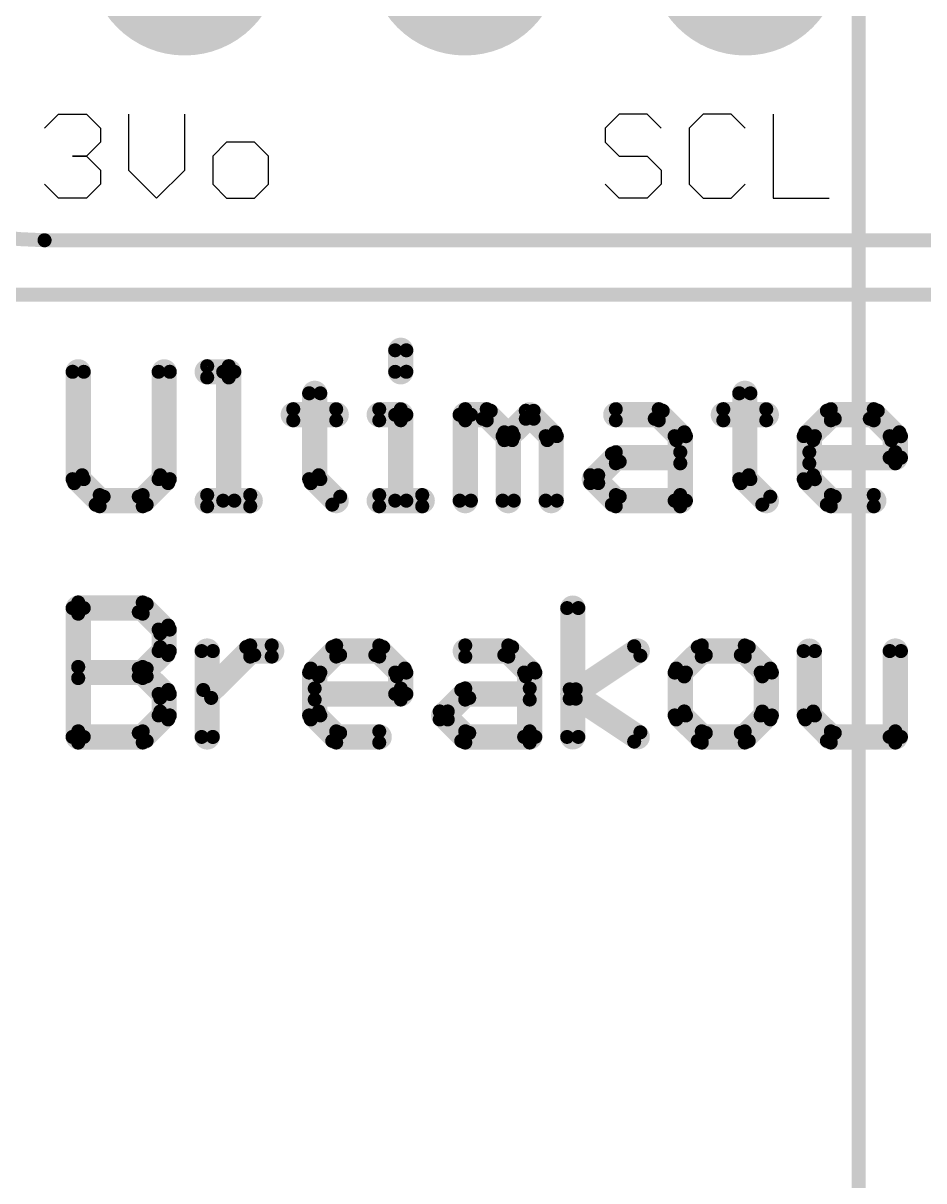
# Model space of a CAD drawing. Header units: millimetres. Extents: x 14 to 185, y 20 to 238.
# Drawn here: x 47.43 to 55.59, y 51.29 to 61.79 of the extents above; entities that cross this region are included whole.
import ezdxf

# ---------------------------------------------------------------- set-up
doc = ezdxf.new("R2010")
doc.units = ezdxf.units.MM
for name, color, linetype in [('BottomLayer', 5, 'Continuous'), ('BottomOverlay', 54, 'Continuous'), ('BottomSolder', 6, 'Continuous'), ('MultiLayer', 9, 'Continuous'), ('TopLayer', 1, 'Continuous'), ('TopOverlay', 2, 'Continuous'), ('TopSolder', 216, 'Continuous')]:
    doc.layers.add(name, color=color, linetype=linetype)

# ---------------------------------------------------------------- blocks, each defined once
blk = doc.blocks.new('ADAFRUIT_746_10')
at = {"layer": 'TopOverlay', "const_width": 0.127}
for points in [[(0, 31.893), (20.32, 31.893)], [(5.59, 31.192), (5.59, 31.387)], [(5.692, 31.192), (5.692, 31.387)], [(3.887, 31.243), (4.082, 31.243)], [(2.667, 30.218), (2.667, 31.192)], [(2.769, 30.218), (2.769, 31.192)], [(3.447, 30.218), (3.447, 31.192)], [(3.548, 30.218), (3.548, 31.192)], [(3.887, 31.141), (4.082, 31.141)], [(4.031, 30.023), (4.031, 31.192)], [(4.133, 30.023), (4.133, 31.192)], [(4.811, 30.218), (4.811, 30.997)], [(4.912, 30.218), (4.912, 30.997)], [(8.709, 30.218), (8.709, 30.997)], [(8.811, 30.218), (8.811, 30.997)], [(4.667, 30.853), (5.057, 30.853)], [(5.446, 30.853), (5.641, 30.853)], [(6.226, 30.853), (6.421, 30.853)], [(6.457, 30.838), (6.652, 30.643)], [(6.58, 30.643), (6.775, 30.838)], [(6.847, 30.838), (7.041, 30.643)], [(7.59, 30.853), (7.98, 30.853)], [(8.016, 30.838), (8.211, 30.643)], [(8.565, 30.853), (8.955, 30.853)], [(9.309, 30.643), (9.503, 30.838)], [(9.539, 30.853), (9.929, 30.853)], [(9.965, 30.838), (10.16, 30.643)], [(4.667, 30.752), (5.057, 30.752)], [(5.446, 30.752), (5.641, 30.752)], [(5.59, 30.023), (5.59, 30.802)], [(5.692, 30.023), (5.692, 30.802)], [(6.175, 30.023), (6.175, 30.802)], [(6.226, 30.752), (6.421, 30.752)], [(6.277, 30.023), (6.277, 30.802)], [(6.385, 30.766), (6.58, 30.572)], [(6.652, 30.572), (6.847, 30.766)], [(6.775, 30.766), (6.97, 30.572)], [(7.59, 30.752), (7.98, 30.752)], [(7.944, 30.766), (8.139, 30.572)], [(8.565, 30.752), (8.955, 30.752)], [(9.38, 30.572), (9.575, 30.766)], [(9.539, 30.752), (9.929, 30.752)], [(9.893, 30.766), (10.088, 30.572)], [(6.565, 30.023), (6.565, 30.608)], [(6.667, 30.023), (6.667, 30.608)], [(6.955, 30.023), (6.955, 30.608)], [(7.056, 30.023), (7.056, 30.608)], [(8.124, 30.023), (8.124, 30.608)], [(8.226, 30.023), (8.226, 30.608)], [(9.294, 30.218), (9.294, 30.608)], [(9.395, 30.218), (9.395, 30.608)], [(10.073, 30.413), (10.073, 30.608)], [(10.175, 30.413), (10.175, 30.608)], [(7.36, 30.254), (7.554, 30.448)], [(7.59, 30.463), (8.175, 30.463)], [(9.344, 30.463), (10.124, 30.463)], [(7.431, 30.182), (7.626, 30.377)], [(7.59, 30.362), (8.175, 30.362)], [(9.344, 30.362), (10.124, 30.362)], [(2.682, 30.182), (2.877, 29.987)], [(2.754, 30.254), (2.949, 30.059)], [(3.267, 30.059), (3.461, 30.254)], [(3.338, 29.987), (3.533, 30.182)], [(4.826, 30.182), (5.021, 29.987)], [(4.898, 30.254), (5.092, 30.059)], [(7.36, 30.182), (7.554, 29.987)], [(7.431, 30.254), (7.626, 30.059)], [(8.724, 30.182), (8.919, 29.987)], [(8.796, 30.254), (8.991, 30.059)], [(9.309, 30.182), (9.503, 29.987)], [(9.38, 30.254), (9.575, 30.059)], [(2.913, 30.074), (3.303, 30.074)], [(3.887, 30.074), (4.277, 30.074)], [(5.446, 30.074), (5.836, 30.074)], [(7.59, 30.074), (8.175, 30.074)], [(9.539, 30.074), (9.929, 30.074)], [(2.913, 29.972), (3.303, 29.972)], [(3.887, 29.972), (4.277, 29.972)], [(5.446, 29.972), (5.836, 29.972)], [(7.59, 29.972), (8.175, 29.972)], [(9.539, 29.972), (9.929, 29.972)], [(2.667, 27.88), (2.667, 29.049)], [(2.718, 29.1), (3.303, 29.1)], [(2.769, 27.88), (2.769, 29.049)], [(3.338, 29.085), (3.533, 28.89)], [(7.15, 27.88), (7.15, 29.049)], [(7.251, 27.88), (7.251, 29.049)], [(2.718, 28.998), (3.303, 28.998)], [(3.267, 29.013), (3.461, 28.818)], [(3.447, 28.659), (3.447, 28.854)], [(3.548, 28.659), (3.548, 28.854)], [(4.277, 28.71), (4.472, 28.71)], [(5.057, 28.71), (5.446, 28.71)], [(6.226, 28.71), (6.616, 28.71)], [(8.37, 28.71), (8.76, 28.71)], [(3.267, 28.5), (3.461, 28.695)], [(3.338, 28.429), (3.533, 28.623)], [(3.836, 27.88), (3.836, 28.659)], [(3.851, 28.306), (4.241, 28.695)], [(3.923, 28.234), (4.313, 28.623)], [(3.938, 27.88), (3.938, 28.659)], [(4.277, 28.609), (4.472, 28.609)], [(4.826, 28.5), (5.021, 28.695)], [(4.898, 28.429), (5.092, 28.623)], [(5.057, 28.609), (5.446, 28.609)], [(5.41, 28.623), (5.605, 28.429)], [(5.482, 28.695), (5.677, 28.5)], [(6.226, 28.609), (6.616, 28.609)], [(6.58, 28.623), (6.775, 28.429)], [(6.652, 28.695), (6.847, 28.5)], [(7.172, 28.312), (7.757, 28.702)], [(7.229, 28.227), (7.813, 28.617)], [(8.139, 28.5), (8.334, 28.695)], [(8.211, 28.429), (8.406, 28.623)], [(8.37, 28.609), (8.76, 28.609)], [(8.724, 28.623), (8.919, 28.429)], [(8.796, 28.695), (8.991, 28.5)], [(9.294, 28.075), (9.294, 28.659)], [(9.395, 28.075), (9.395, 28.659)], [(10.073, 27.88), (10.073, 28.659)], [(10.175, 27.88), (10.175, 28.659)], [(2.718, 28.515), (3.303, 28.515)], [(3.338, 28.5), (3.533, 28.306)], [(2.718, 28.414), (3.303, 28.414)], [(3.267, 28.429), (3.461, 28.234)], [(4.811, 28.075), (4.811, 28.464)], [(4.912, 28.075), (4.912, 28.464)], [(5.59, 28.27), (5.59, 28.464)], [(5.692, 28.27), (5.692, 28.464)], [(6.76, 27.88), (6.76, 28.464)], [(6.862, 27.88), (6.862, 28.464)], [(8.124, 28.075), (8.124, 28.464)], [(8.226, 28.075), (8.226, 28.464)], [(8.904, 28.075), (8.904, 28.464)], [(9.005, 28.075), (9.005, 28.464)], [(4.862, 28.32), (5.641, 28.32)], [(5.995, 28.111), (6.19, 28.306)], [(6.226, 28.32), (6.811, 28.32)], [(7.229, 28.312), (7.813, 27.922)], [(3.447, 28.075), (3.447, 28.27)], [(3.548, 28.075), (3.548, 28.27)], [(4.862, 28.219), (5.641, 28.219)], [(6.067, 28.039), (6.262, 28.234)], [(6.226, 28.219), (6.811, 28.219)], [(7.172, 28.227), (7.757, 27.838)], [(3.267, 27.916), (3.461, 28.111)], [(4.898, 28.111), (5.092, 27.916)], [(6.067, 28.111), (6.262, 27.916)], [(8.211, 28.111), (8.406, 27.916)], [(8.724, 27.916), (8.919, 28.111)], [(9.38, 28.111), (9.575, 27.916)], [(3.338, 27.844), (3.533, 28.039)], [(4.826, 28.039), (5.021, 27.844)], [(5.995, 28.039), (6.19, 27.844)], [(8.139, 28.039), (8.334, 27.844)], [(8.796, 27.844), (8.991, 28.039)], [(9.309, 28.039), (9.503, 27.844)], [(2.718, 27.931), (3.303, 27.931)], [(5.057, 27.931), (5.446, 27.931)], [(6.226, 27.931), (6.811, 27.931)], [(8.37, 27.931), (8.76, 27.931)], [(9.539, 27.931), (10.124, 27.931)], [(2.718, 27.829), (3.303, 27.829)], [(5.057, 27.829), (5.446, 27.829)], [(6.226, 27.829), (6.811, 27.829)], [(8.37, 27.829), (8.76, 27.829)], [(9.539, 27.829), (10.124, 27.829)]]:
    blk.add_lwpolyline(points, dxfattribs=at)
for points in [[(5.59, 31.387, -1), (5.692, 31.387)], [(2.667, 31.192, -1), (2.769, 31.192)], [(3.447, 31.192, -1), (3.548, 31.192)], [(3.887, 31.141, -1), (3.887, 31.243)], [(4.031, 31.192, -1), (4.133, 31.192)], [(4.082, 31.243, -1), (4.082, 31.141)], [(5.692, 31.192, -1), (5.59, 31.192)], [(4.811, 30.997, -1), (4.912, 30.997)], [(8.709, 30.997, -1), (8.811, 30.997)], [(4.667, 30.752, -1), (4.667, 30.853)], [(5.057, 30.853, -1), (5.057, 30.752)], [(5.446, 30.752, -1), (5.446, 30.853)], [(5.59, 30.802, -1), (5.692, 30.802)], [(5.641, 30.853, -1), (5.641, 30.752)], [(6.175, 30.802, -1), (6.277, 30.802)], [(6.226, 30.752, -1), (6.226, 30.853)], [(6.385, 30.766, -1), (6.457, 30.838)], [(6.421, 30.853, -1), (6.421, 30.752)], [(6.775, 30.766, -1), (6.847, 30.838)], [(6.775, 30.838, -1), (6.847, 30.766)], [(7.59, 30.752, -1), (7.59, 30.853)], [(7.944, 30.766, -1), (8.016, 30.838)], [(7.98, 30.853, -1), (7.98, 30.752)], [(8.565, 30.752, -1), (8.565, 30.853)], [(8.955, 30.853, -1), (8.955, 30.752)], [(9.539, 30.752, -1), (9.539, 30.853)], [(9.503, 30.838, -1), (9.575, 30.766)], [(9.893, 30.766, -1), (9.965, 30.838)], [(9.929, 30.853, -1), (9.929, 30.752)], [(6.565, 30.608, -1), (6.667, 30.608)], [(6.652, 30.572, -1), (6.58, 30.643)], [(6.652, 30.643, -1), (6.58, 30.572)], [(6.955, 30.608, -1), (7.056, 30.608)], [(7.041, 30.643, -1), (6.97, 30.572)], [(8.124, 30.608, -1), (8.226, 30.608)], [(8.211, 30.643, -1), (8.139, 30.572)], [(9.294, 30.608, -1), (9.395, 30.608)], [(9.38, 30.572, -1), (9.309, 30.643)], [(10.073, 30.608, -1), (10.175, 30.608)], [(10.16, 30.643, -1), (10.088, 30.572)], [(7.59, 30.362, -1), (7.59, 30.463)], [(7.554, 30.448, -1), (7.626, 30.377)], [(8.175, 30.463, -1), (8.175, 30.362)], [(9.344, 30.362, -1), (9.344, 30.463)], [(10.175, 30.413, -1), (10.073, 30.413)], [(10.124, 30.463, -1), (10.124, 30.362)], [(2.682, 30.182, -1), (2.754, 30.254)], [(2.769, 30.218, -1), (2.667, 30.218)], [(3.548, 30.218, -1), (3.447, 30.218)], [(3.461, 30.254, -1), (3.533, 30.182)], [(4.826, 30.182, -1), (4.898, 30.254)], [(4.912, 30.218, -1), (4.811, 30.218)], [(7.36, 30.182, -1), (7.431, 30.254)], [(7.431, 30.182, -1), (7.36, 30.254)], [(8.724, 30.182, -1), (8.796, 30.254)], [(8.811, 30.218, -1), (8.709, 30.218)], [(9.309, 30.182, -1), (9.38, 30.254)], [(9.395, 30.218, -1), (9.294, 30.218)], [(2.913, 29.972, -1), (2.913, 30.074)], [(3.303, 30.074, -1), (3.303, 29.972)], [(3.887, 29.972, -1), (3.887, 30.074)], [(4.277, 30.074, -1), (4.277, 29.972)], [(5.446, 29.972, -1), (5.446, 30.074)], [(5.836, 30.074, -1), (5.836, 29.972)], [(7.59, 29.972, -1), (7.59, 30.074)], [(8.175, 30.074, -1), (8.175, 29.972)], [(9.539, 29.972, -1), (9.539, 30.074)], [(9.929, 30.074, -1), (9.929, 29.972)], [(2.949, 30.059, -1), (2.877, 29.987)], [(3.338, 29.987, -1), (3.267, 30.059)], [(4.133, 30.023, -1), (4.031, 30.023)], [(5.092, 30.059, -1), (5.021, 29.987)], [(5.692, 30.023, -1), (5.59, 30.023)], [(6.277, 30.023, -1), (6.175, 30.023)], [(6.667, 30.023, -1), (6.565, 30.023)], [(7.056, 30.023, -1), (6.955, 30.023)], [(7.626, 30.059, -1), (7.554, 29.987)], [(8.226, 30.023, -1), (8.124, 30.023)], [(8.991, 30.059, -1), (8.919, 29.987)], [(9.575, 30.059, -1), (9.503, 29.987)], [(2.667, 29.049, -1), (2.769, 29.049)], [(2.718, 28.998, -1), (2.718, 29.1)], [(3.267, 29.013, -1), (3.338, 29.085)], [(3.303, 29.1, -1), (3.303, 28.998)], [(7.15, 29.049, -1), (7.251, 29.049)], [(3.447, 28.854, -1), (3.548, 28.854)], [(3.533, 28.89, -1), (3.461, 28.818)], [(3.461, 28.695, -1), (3.533, 28.623)], [(3.836, 28.659, -1), (3.938, 28.659)], [(4.277, 28.609, -1), (4.277, 28.71)], [(4.241, 28.695, -1), (4.313, 28.623)], [(4.472, 28.71, -1), (4.472, 28.609)], [(5.057, 28.609, -1), (5.057, 28.71)], [(5.021, 28.695, -1), (5.092, 28.623)], [(5.41, 28.623, -1), (5.482, 28.695)], [(5.446, 28.71, -1), (5.446, 28.609)], [(6.226, 28.609, -1), (6.226, 28.71)], [(6.58, 28.623, -1), (6.652, 28.695)], [(6.616, 28.71, -1), (6.616, 28.609)], [(7.757, 28.702, -1), (7.813, 28.617)], [(8.37, 28.609, -1), (8.37, 28.71)], [(8.334, 28.695, -1), (8.406, 28.623)], [(8.724, 28.623, -1), (8.796, 28.695)], [(8.76, 28.71, -1), (8.76, 28.609)], [(9.294, 28.659, -1), (9.395, 28.659)], [(10.073, 28.659, -1), (10.175, 28.659)], [(3.548, 28.659, -1), (3.447, 28.659)], [(2.718, 28.414, -1), (2.718, 28.515)], [(3.267, 28.429, -1), (3.338, 28.5)], [(3.338, 28.429, -1), (3.267, 28.5)], [(3.303, 28.515, -1), (3.303, 28.414)], [(4.811, 28.464, -1), (4.912, 28.464)], [(4.898, 28.429, -1), (4.826, 28.5)], [(5.59, 28.464, -1), (5.692, 28.464)], [(5.677, 28.5, -1), (5.605, 28.429)], [(6.76, 28.464, -1), (6.862, 28.464)], [(6.847, 28.5, -1), (6.775, 28.429)], [(8.124, 28.464, -1), (8.226, 28.464)], [(8.211, 28.429, -1), (8.139, 28.5)], [(8.904, 28.464, -1), (9.005, 28.464)], [(8.991, 28.5, -1), (8.919, 28.429)], [(3.447, 28.27, -1), (3.548, 28.27)], [(3.533, 28.306, -1), (3.461, 28.234)], [(3.923, 28.234, -1), (3.851, 28.306)], [(4.862, 28.219, -1), (4.862, 28.32)], [(5.641, 28.32, -1), (5.641, 28.219)], [(6.226, 28.219, -1), (6.226, 28.32)], [(6.19, 28.306, -1), (6.262, 28.234)], [(6.811, 28.32, -1), (6.811, 28.219)], [(7.172, 28.227, -1), (7.229, 28.312)], [(7.229, 28.227, -1), (7.172, 28.312)], [(5.692, 28.27, -1), (5.59, 28.27)], [(3.461, 28.111, -1), (3.533, 28.039)], [(4.826, 28.039, -1), (4.898, 28.111)], [(5.995, 28.039, -1), (6.067, 28.111)], [(6.067, 28.039, -1), (5.995, 28.111)], [(8.139, 28.039, -1), (8.211, 28.111)], [(8.919, 28.111, -1), (8.991, 28.039)], [(9.309, 28.039, -1), (9.38, 28.111)], [(3.548, 28.075, -1), (3.447, 28.075)], [(4.912, 28.075, -1), (4.811, 28.075)], [(8.226, 28.075, -1), (8.124, 28.075)], [(9.005, 28.075, -1), (8.904, 28.075)], [(9.395, 28.075, -1), (9.294, 28.075)], [(2.718, 27.829, -1), (2.718, 27.931)], [(2.769, 27.88, -1), (2.667, 27.88)], [(3.338, 27.844, -1), (3.267, 27.916)], [(3.303, 27.931, -1), (3.303, 27.829)], [(3.938, 27.88, -1), (3.836, 27.88)], [(5.057, 27.829, -1), (5.057, 27.931)], [(5.092, 27.916, -1), (5.021, 27.844)], [(5.446, 27.931, -1), (5.446, 27.829)], [(6.226, 27.829, -1), (6.226, 27.931)], [(6.262, 27.916, -1), (6.19, 27.844)], [(6.862, 27.88, -1), (6.76, 27.88)], [(6.811, 27.931, -1), (6.811, 27.829)], [(7.251, 27.88, -1), (7.15, 27.88)], [(7.813, 27.922, -1), (7.757, 27.838)], [(8.37, 27.829, -1), (8.37, 27.931)], [(8.406, 27.916, -1), (8.334, 27.844)], [(8.796, 27.844, -1), (8.724, 27.916)], [(8.76, 27.931, -1), (8.76, 27.829)], [(9.539, 27.829, -1), (9.539, 27.931)], [(9.575, 27.916, -1), (9.503, 27.844)], [(10.175, 27.88, -1), (10.073, 27.88)], [(10.124, 27.931, -1), (10.124, 27.829)]]:
    blk.add_lwpolyline(points, format="xyb", dxfattribs=at)
at = {"layer": 'TopOverlay', "const_width": 0.0635}
for points in [[(5.559, 31.387, 1), (5.622, 31.387, 1)], [(5.559, 31.387, 1), (5.622, 31.387, 1)], [(5.66, 31.387, 1), (5.724, 31.387, 1)], [(5.66, 31.387, 1), (5.724, 31.387, 1)], [(3.855, 31.243, 1), (3.919, 31.243, 1)], [(3.855, 31.243, 1), (3.919, 31.243, 1)], [(4.05, 31.243, 1), (4.114, 31.243, 1)], [(4.05, 31.243, 1), (4.114, 31.243, 1)], [(2.635, 31.192, 1), (2.699, 31.192, 1)], [(2.635, 31.192, 1), (2.699, 31.192, 1)], [(2.737, 31.192, 1), (2.8, 31.192, 1)], [(2.737, 31.192, 1), (2.8, 31.192, 1)], [(3.415, 31.192, 1), (3.478, 31.192, 1)], [(3.415, 31.192, 1), (3.478, 31.192, 1)], [(3.516, 31.192, 1), (3.58, 31.192, 1)], [(3.516, 31.192, 1), (3.58, 31.192, 1)], [(3.855, 31.141, 1), (3.919, 31.141, 1)], [(3.855, 31.141, 1), (3.919, 31.141, 1)], [(4, 31.192, 1), (4.063, 31.192, 1)], [(4, 31.192, 1), (4.063, 31.192, 1)], [(4.05, 31.141, 1), (4.114, 31.141, 1)], [(4.05, 31.141, 1), (4.114, 31.141, 1)], [(4.101, 31.192, 1), (4.165, 31.192, 1)], [(4.101, 31.192, 1), (4.165, 31.192, 1)], [(5.559, 31.192, 1), (5.622, 31.192, 1)], [(5.559, 31.192, 1), (5.622, 31.192, 1)], [(5.66, 31.192, 1), (5.724, 31.192, 1)], [(5.66, 31.192, 1), (5.724, 31.192, 1)], [(4.779, 30.997, 1), (4.843, 30.997, 1)], [(4.779, 30.997, 1), (4.843, 30.997, 1)], [(4.881, 30.997, 1), (4.944, 30.997, 1)], [(4.881, 30.997, 1), (4.944, 30.997, 1)], [(8.677, 30.997, 1), (8.741, 30.997, 1)], [(8.677, 30.997, 1), (8.741, 30.997, 1)], [(8.779, 30.997, 1), (8.842, 30.997, 1)], [(8.779, 30.997, 1), (8.842, 30.997, 1)], [(4.635, 30.853, 1), (4.699, 30.853, 1)], [(4.635, 30.853, 1), (4.699, 30.853, 1)], [(5.025, 30.853, 1), (5.088, 30.853, 1)], [(5.025, 30.853, 1), (5.088, 30.853, 1)], [(5.415, 30.853, 1), (5.478, 30.853, 1)], [(5.415, 30.853, 1), (5.478, 30.853, 1)], [(5.61, 30.853, 1), (5.673, 30.853, 1)], [(5.61, 30.853, 1), (5.673, 30.853, 1)], [(6.194, 30.853, 1), (6.258, 30.853, 1)], [(6.194, 30.853, 1), (6.258, 30.853, 1)], [(6.389, 30.853, 1), (6.453, 30.853, 1)], [(6.389, 30.853, 1), (6.453, 30.853, 1)], [(6.425, 30.838, 1), (6.489, 30.838, 1)], [(6.425, 30.838, 1), (6.489, 30.838, 1)], [(6.743, 30.838, 1), (6.807, 30.838, 1)], [(6.743, 30.838, 1), (6.807, 30.838, 1)], [(6.815, 30.838, 1), (6.878, 30.838, 1)], [(6.815, 30.838, 1), (6.878, 30.838, 1)], [(7.559, 30.853, 1), (7.622, 30.853, 1)], [(7.559, 30.853, 1), (7.622, 30.853, 1)], [(7.948, 30.853, 1), (8.012, 30.853, 1)], [(7.948, 30.853, 1), (8.012, 30.853, 1)], [(7.984, 30.838, 1), (8.048, 30.838, 1)], [(7.984, 30.838, 1), (8.048, 30.838, 1)], [(8.533, 30.853, 1), (8.597, 30.853, 1)], [(8.533, 30.853, 1), (8.597, 30.853, 1)], [(8.923, 30.853, 1), (8.986, 30.853, 1)], [(8.923, 30.853, 1), (8.986, 30.853, 1)], [(9.472, 30.838, 1), (9.535, 30.838, 1)], [(9.472, 30.838, 1), (9.535, 30.838, 1)], [(9.508, 30.853, 1), (9.571, 30.853, 1)], [(9.508, 30.853, 1), (9.571, 30.853, 1)], [(9.897, 30.853, 1), (9.961, 30.853, 1)], [(9.897, 30.853, 1), (9.961, 30.853, 1)], [(9.933, 30.838, 1), (9.997, 30.838, 1)], [(9.933, 30.838, 1), (9.997, 30.838, 1)], [(4.635, 30.752, 1), (4.699, 30.752, 1)], [(4.635, 30.752, 1), (4.699, 30.752, 1)], [(5.025, 30.752, 1), (5.088, 30.752, 1)], [(5.025, 30.752, 1), (5.088, 30.752, 1)], [(5.415, 30.752, 1), (5.478, 30.752, 1)], [(5.415, 30.752, 1), (5.478, 30.752, 1)], [(5.559, 30.802, 1), (5.622, 30.802, 1)], [(5.559, 30.802, 1), (5.622, 30.802, 1)], [(5.61, 30.752, 1), (5.673, 30.752, 1)], [(5.61, 30.752, 1), (5.673, 30.752, 1)], [(5.66, 30.802, 1), (5.724, 30.802, 1)], [(5.66, 30.802, 1), (5.724, 30.802, 1)], [(6.143, 30.802, 1), (6.207, 30.802, 1)], [(6.143, 30.802, 1), (6.207, 30.802, 1)], [(6.194, 30.752, 1), (6.258, 30.752, 1)], [(6.194, 30.752, 1), (6.258, 30.752, 1)], [(6.245, 30.802, 1), (6.309, 30.802, 1)], [(6.245, 30.802, 1), (6.309, 30.802, 1)], [(6.353, 30.766, 1), (6.417, 30.766, 1)], [(6.353, 30.766, 1), (6.417, 30.766, 1)], [(6.389, 30.752, 1), (6.453, 30.752, 1)], [(6.389, 30.752, 1), (6.453, 30.752, 1)], [(6.743, 30.766, 1), (6.807, 30.766, 1)], [(6.743, 30.766, 1), (6.807, 30.766, 1)], [(6.815, 30.766, 1), (6.878, 30.766, 1)], [(6.815, 30.766, 1), (6.878, 30.766, 1)], [(7.559, 30.752, 1), (7.622, 30.752, 1)], [(7.559, 30.752, 1), (7.622, 30.752, 1)], [(7.912, 30.766, 1), (7.976, 30.766, 1)], [(7.912, 30.766, 1), (7.976, 30.766, 1)], [(7.948, 30.752, 1), (8.012, 30.752, 1)], [(7.948, 30.752, 1), (8.012, 30.752, 1)], [(8.533, 30.752, 1), (8.597, 30.752, 1)], [(8.533, 30.752, 1), (8.597, 30.752, 1)], [(8.923, 30.752, 1), (8.986, 30.752, 1)], [(8.923, 30.752, 1), (8.986, 30.752, 1)], [(9.508, 30.752, 1), (9.571, 30.752, 1)], [(9.508, 30.752, 1), (9.571, 30.752, 1)], [(9.543, 30.766, 1), (9.607, 30.766, 1)], [(9.543, 30.766, 1), (9.607, 30.766, 1)], [(9.861, 30.766, 1), (9.925, 30.766, 1)], [(9.861, 30.766, 1), (9.925, 30.766, 1)], [(9.897, 30.752, 1), (9.961, 30.752, 1)], [(9.897, 30.752, 1), (9.961, 30.752, 1)], [(6.533, 30.608, 1), (6.597, 30.608, 1)], [(6.533, 30.608, 1), (6.597, 30.608, 1)], [(6.548, 30.643, 1), (6.612, 30.643, 1)], [(6.548, 30.643, 1), (6.612, 30.643, 1)], [(6.62, 30.643, 1), (6.683, 30.643, 1)], [(6.62, 30.643, 1), (6.683, 30.643, 1)], [(6.635, 30.608, 1), (6.698, 30.608, 1)], [(6.635, 30.608, 1), (6.698, 30.608, 1)], [(6.923, 30.608, 1), (6.987, 30.608, 1)], [(6.923, 30.608, 1), (6.987, 30.608, 1)], [(7.01, 30.643, 1), (7.073, 30.643, 1)], [(7.01, 30.643, 1), (7.073, 30.643, 1)], [(7.025, 30.608, 1), (7.088, 30.608, 1)], [(7.025, 30.608, 1), (7.088, 30.608, 1)], [(8.092, 30.608, 1), (8.156, 30.608, 1)], [(8.092, 30.608, 1), (8.156, 30.608, 1)], [(8.179, 30.643, 1), (8.243, 30.643, 1)], [(8.179, 30.643, 1), (8.243, 30.643, 1)], [(8.194, 30.608, 1), (8.258, 30.608, 1)], [(8.194, 30.608, 1), (8.258, 30.608, 1)], [(9.262, 30.608, 1), (9.325, 30.608, 1)], [(9.262, 30.608, 1), (9.325, 30.608, 1)], [(9.277, 30.643, 1), (9.34, 30.643, 1)], [(9.277, 30.643, 1), (9.34, 30.643, 1)], [(9.363, 30.608, 1), (9.427, 30.608, 1)], [(9.363, 30.608, 1), (9.427, 30.608, 1)], [(10.041, 30.608, 1), (10.105, 30.608, 1)], [(10.041, 30.608, 1), (10.105, 30.608, 1)], [(10.128, 30.643, 1), (10.192, 30.643, 1)], [(10.128, 30.643, 1), (10.192, 30.643, 1)], [(10.143, 30.608, 1), (10.207, 30.608, 1)], [(10.143, 30.608, 1), (10.207, 30.608, 1)], [(6.548, 30.572, 1), (6.612, 30.572, 1)], [(6.548, 30.572, 1), (6.612, 30.572, 1)], [(6.62, 30.572, 1), (6.683, 30.572, 1)], [(6.62, 30.572, 1), (6.683, 30.572, 1)], [(6.938, 30.572, 1), (7.001, 30.572, 1)], [(6.938, 30.572, 1), (7.001, 30.572, 1)], [(8.107, 30.572, 1), (8.171, 30.572, 1)], [(8.107, 30.572, 1), (8.171, 30.572, 1)], [(9.349, 30.572, 1), (9.412, 30.572, 1)], [(9.349, 30.572, 1), (9.412, 30.572, 1)], [(10.056, 30.572, 1), (10.12, 30.572, 1)], [(10.056, 30.572, 1), (10.12, 30.572, 1)], [(7.523, 30.448, 1), (7.586, 30.448, 1)], [(7.523, 30.448, 1), (7.586, 30.448, 1)], [(7.559, 30.463, 1), (7.622, 30.463, 1)], [(7.559, 30.463, 1), (7.622, 30.463, 1)], [(8.143, 30.463, 1), (8.207, 30.463, 1)], [(8.143, 30.463, 1), (8.207, 30.463, 1)], [(9.313, 30.463, 1), (9.376, 30.463, 1)], [(9.313, 30.463, 1), (9.376, 30.463, 1)], [(10.041, 30.413, 1), (10.105, 30.413, 1)], [(10.041, 30.413, 1), (10.105, 30.413, 1)], [(10.092, 30.463, 1), (10.156, 30.463, 1)], [(10.092, 30.463, 1), (10.156, 30.463, 1)], [(10.143, 30.413, 1), (10.207, 30.413, 1)], [(10.143, 30.413, 1), (10.207, 30.413, 1)], [(7.559, 30.362, 1), (7.622, 30.362, 1)], [(7.559, 30.362, 1), (7.622, 30.362, 1)], [(7.594, 30.377, 1), (7.658, 30.377, 1)], [(7.594, 30.377, 1), (7.658, 30.377, 1)], [(8.143, 30.362, 1), (8.207, 30.362, 1)], [(8.143, 30.362, 1), (8.207, 30.362, 1)], [(9.313, 30.362, 1), (9.376, 30.362, 1)], [(9.313, 30.362, 1), (9.376, 30.362, 1)], [(10.092, 30.362, 1), (10.156, 30.362, 1)], [(10.092, 30.362, 1), (10.156, 30.362, 1)], [(2.635, 30.218, 1), (2.699, 30.218, 1)], [(2.635, 30.218, 1), (2.699, 30.218, 1)], [(2.65, 30.182, 1), (2.714, 30.182, 1)], [(2.65, 30.182, 1), (2.714, 30.182, 1)], [(2.722, 30.254, 1), (2.785, 30.254, 1)], [(2.722, 30.254, 1), (2.785, 30.254, 1)], [(2.737, 30.218, 1), (2.8, 30.218, 1)], [(2.737, 30.218, 1), (2.8, 30.218, 1)], [(3.415, 30.218, 1), (3.478, 30.218, 1)], [(3.415, 30.218, 1), (3.478, 30.218, 1)], [(3.43, 30.254, 1), (3.493, 30.254, 1)], [(3.43, 30.254, 1), (3.493, 30.254, 1)], [(3.502, 30.182, 1), (3.565, 30.182, 1)], [(3.502, 30.182, 1), (3.565, 30.182, 1)], [(3.516, 30.218, 1), (3.58, 30.218, 1)], [(3.516, 30.218, 1), (3.58, 30.218, 1)], [(4.779, 30.218, 1), (4.843, 30.218, 1)], [(4.779, 30.218, 1), (4.843, 30.218, 1)], [(4.794, 30.182, 1), (4.858, 30.182, 1)], [(4.794, 30.182, 1), (4.858, 30.182, 1)], [(4.866, 30.254, 1), (4.929, 30.254, 1)], [(4.866, 30.254, 1), (4.929, 30.254, 1)], [(4.881, 30.218, 1), (4.944, 30.218, 1)], [(4.881, 30.218, 1), (4.944, 30.218, 1)], [(7.328, 30.254, 1), (7.391, 30.254, 1)], [(7.328, 30.254, 1), (7.391, 30.254, 1)], [(7.328, 30.182, 1), (7.391, 30.182, 1)], [(7.328, 30.182, 1), (7.391, 30.182, 1)], [(7.4, 30.254, 1), (7.463, 30.254, 1)], [(7.4, 30.254, 1), (7.463, 30.254, 1)], [(7.4, 30.182, 1), (7.463, 30.182, 1)], [(7.4, 30.182, 1), (7.463, 30.182, 1)], [(8.677, 30.218, 1), (8.741, 30.218, 1)], [(8.677, 30.218, 1), (8.741, 30.218, 1)], [(8.692, 30.182, 1), (8.756, 30.182, 1)], [(8.692, 30.182, 1), (8.756, 30.182, 1)], [(8.764, 30.254, 1), (8.827, 30.254, 1)], [(8.764, 30.254, 1), (8.827, 30.254, 1)], [(8.779, 30.218, 1), (8.842, 30.218, 1)], [(8.779, 30.218, 1), (8.842, 30.218, 1)], [(9.262, 30.218, 1), (9.325, 30.218, 1)], [(9.262, 30.218, 1), (9.325, 30.218, 1)], [(9.277, 30.182, 1), (9.34, 30.182, 1)], [(9.277, 30.182, 1), (9.34, 30.182, 1)], [(9.349, 30.254, 1), (9.412, 30.254, 1)], [(9.349, 30.254, 1), (9.412, 30.254, 1)], [(9.363, 30.218, 1), (9.427, 30.218, 1)], [(9.363, 30.218, 1), (9.427, 30.218, 1)], [(2.881, 30.074, 1), (2.944, 30.074, 1)], [(2.881, 30.074, 1), (2.944, 30.074, 1)], [(3.271, 30.074, 1), (3.334, 30.074, 1)], [(3.271, 30.074, 1), (3.334, 30.074, 1)], [(3.855, 30.074, 1), (3.919, 30.074, 1)], [(3.855, 30.074, 1), (3.919, 30.074, 1)], [(4.245, 30.074, 1), (4.309, 30.074, 1)], [(4.245, 30.074, 1), (4.309, 30.074, 1)], [(5.415, 30.074, 1), (5.478, 30.074, 1)], [(5.415, 30.074, 1), (5.478, 30.074, 1)], [(5.804, 30.074, 1), (5.868, 30.074, 1)], [(5.804, 30.074, 1), (5.868, 30.074, 1)], [(7.559, 30.074, 1), (7.622, 30.074, 1)], [(7.559, 30.074, 1), (7.622, 30.074, 1)], [(8.143, 30.074, 1), (8.207, 30.074, 1)], [(8.143, 30.074, 1), (8.207, 30.074, 1)], [(9.508, 30.074, 1), (9.571, 30.074, 1)], [(9.508, 30.074, 1), (9.571, 30.074, 1)], [(9.897, 30.074, 1), (9.961, 30.074, 1)], [(9.897, 30.074, 1), (9.961, 30.074, 1)], [(2.845, 29.987, 1), (2.909, 29.987, 1)], [(2.845, 29.987, 1), (2.909, 29.987, 1)], [(2.881, 29.972, 1), (2.944, 29.972, 1)], [(2.881, 29.972, 1), (2.944, 29.972, 1)], [(2.917, 30.059, 1), (2.98, 30.059, 1)], [(2.917, 30.059, 1), (2.98, 30.059, 1)], [(3.235, 30.059, 1), (3.298, 30.059, 1)], [(3.235, 30.059, 1), (3.298, 30.059, 1)], [(3.271, 29.972, 1), (3.334, 29.972, 1)], [(3.271, 29.972, 1), (3.334, 29.972, 1)], [(3.307, 29.987, 1), (3.37, 29.987, 1)], [(3.307, 29.987, 1), (3.37, 29.987, 1)], [(3.855, 29.972, 1), (3.919, 29.972, 1)], [(3.855, 29.972, 1), (3.919, 29.972, 1)], [(4, 30.023, 1), (4.063, 30.023, 1)], [(4, 30.023, 1), (4.063, 30.023, 1)], [(4.101, 30.023, 1), (4.165, 30.023, 1)], [(4.101, 30.023, 1), (4.165, 30.023, 1)], [(4.245, 29.972, 1), (4.309, 29.972, 1)], [(4.245, 29.972, 1), (4.309, 29.972, 1)], [(4.989, 29.987, 1), (5.052, 29.987, 1)], [(4.989, 29.987, 1), (5.052, 29.987, 1)], [(5.061, 30.059, 1), (5.124, 30.059, 1)], [(5.061, 30.059, 1), (5.124, 30.059, 1)], [(5.415, 29.972, 1), (5.478, 29.972, 1)], [(5.415, 29.972, 1), (5.478, 29.972, 1)], [(5.559, 30.023, 1), (5.622, 30.023, 1)], [(5.559, 30.023, 1), (5.622, 30.023, 1)], [(5.66, 30.023, 1), (5.724, 30.023, 1)], [(5.66, 30.023, 1), (5.724, 30.023, 1)], [(5.804, 29.972, 1), (5.868, 29.972, 1)], [(5.804, 29.972, 1), (5.868, 29.972, 1)], [(6.143, 30.023, 1), (6.207, 30.023, 1)], [(6.143, 30.023, 1), (6.207, 30.023, 1)], [(6.245, 30.023, 1), (6.309, 30.023, 1)], [(6.245, 30.023, 1), (6.309, 30.023, 1)], [(6.533, 30.023, 1), (6.597, 30.023, 1)], [(6.533, 30.023, 1), (6.597, 30.023, 1)], [(6.635, 30.023, 1), (6.698, 30.023, 1)], [(6.635, 30.023, 1), (6.698, 30.023, 1)], [(6.923, 30.023, 1), (6.987, 30.023, 1)], [(6.923, 30.023, 1), (6.987, 30.023, 1)], [(7.025, 30.023, 1), (7.088, 30.023, 1)], [(7.025, 30.023, 1), (7.088, 30.023, 1)], [(7.523, 29.987, 1), (7.586, 29.987, 1)], [(7.523, 29.987, 1), (7.586, 29.987, 1)], [(7.559, 29.972, 1), (7.622, 29.972, 1)], [(7.559, 29.972, 1), (7.622, 29.972, 1)], [(7.594, 30.059, 1), (7.658, 30.059, 1)], [(7.594, 30.059, 1), (7.658, 30.059, 1)], [(8.092, 30.023, 1), (8.156, 30.023, 1)], [(8.092, 30.023, 1), (8.156, 30.023, 1)], [(8.143, 29.972, 1), (8.207, 29.972, 1)], [(8.143, 29.972, 1), (8.207, 29.972, 1)], [(8.194, 30.023, 1), (8.258, 30.023, 1)], [(8.194, 30.023, 1), (8.258, 30.023, 1)], [(8.887, 29.987, 1), (8.95, 29.987, 1)], [(8.887, 29.987, 1), (8.95, 29.987, 1)], [(8.959, 30.059, 1), (9.022, 30.059, 1)], [(8.959, 30.059, 1), (9.022, 30.059, 1)], [(9.472, 29.987, 1), (9.535, 29.987, 1)], [(9.472, 29.987, 1), (9.535, 29.987, 1)], [(9.508, 29.972, 1), (9.571, 29.972, 1)], [(9.508, 29.972, 1), (9.571, 29.972, 1)], [(9.543, 30.059, 1), (9.607, 30.059, 1)], [(9.543, 30.059, 1), (9.607, 30.059, 1)], [(9.897, 29.972, 1), (9.961, 29.972, 1)], [(9.897, 29.972, 1), (9.961, 29.972, 1)], [(2.635, 29.049, 1), (2.699, 29.049, 1)], [(2.635, 29.049, 1), (2.699, 29.049, 1)], [(2.686, 29.1, 1), (2.75, 29.1, 1)], [(2.686, 29.1, 1), (2.75, 29.1, 1)], [(2.737, 29.049, 1), (2.8, 29.049, 1)], [(2.737, 29.049, 1), (2.8, 29.049, 1)], [(3.271, 29.1, 1), (3.334, 29.1, 1)], [(3.271, 29.1, 1), (3.334, 29.1, 1)], [(3.307, 29.085, 1), (3.37, 29.085, 1)], [(3.307, 29.085, 1), (3.37, 29.085, 1)], [(7.118, 29.049, 1), (7.181, 29.049, 1)], [(7.118, 29.049, 1), (7.181, 29.049, 1)], [(7.22, 29.049, 1), (7.283, 29.049, 1)], [(7.22, 29.049, 1), (7.283, 29.049, 1)], [(2.686, 28.998, 1), (2.75, 28.998, 1)], [(2.686, 28.998, 1), (2.75, 28.998, 1)], [(3.235, 29.013, 1), (3.298, 29.013, 1)], [(3.235, 29.013, 1), (3.298, 29.013, 1)], [(3.271, 28.998, 1), (3.334, 28.998, 1)], [(3.271, 28.998, 1), (3.334, 28.998, 1)], [(3.415, 28.854, 1), (3.478, 28.854, 1)], [(3.415, 28.854, 1), (3.478, 28.854, 1)], [(3.43, 28.818, 1), (3.493, 28.818, 1)], [(3.43, 28.818, 1), (3.493, 28.818, 1)], [(3.502, 28.89, 1), (3.565, 28.89, 1)], [(3.502, 28.89, 1), (3.565, 28.89, 1)], [(3.516, 28.854, 1), (3.58, 28.854, 1)], [(3.516, 28.854, 1), (3.58, 28.854, 1)], [(4.245, 28.71, 1), (4.309, 28.71, 1)], [(4.245, 28.71, 1), (4.309, 28.71, 1)], [(4.44, 28.71, 1), (4.504, 28.71, 1)], [(4.44, 28.71, 1), (4.504, 28.71, 1)], [(5.025, 28.71, 1), (5.088, 28.71, 1)], [(5.025, 28.71, 1), (5.088, 28.71, 1)], [(5.415, 28.71, 1), (5.478, 28.71, 1)], [(5.415, 28.71, 1), (5.478, 28.71, 1)], [(6.194, 28.71, 1), (6.258, 28.71, 1)], [(6.194, 28.71, 1), (6.258, 28.71, 1)], [(6.584, 28.71, 1), (6.648, 28.71, 1)], [(6.584, 28.71, 1), (6.648, 28.71, 1)], [(8.338, 28.71, 1), (8.402, 28.71, 1)], [(8.338, 28.71, 1), (8.402, 28.71, 1)], [(8.728, 28.71, 1), (8.791, 28.71, 1)], [(8.728, 28.71, 1), (8.791, 28.71, 1)], [(3.415, 28.659, 1), (3.478, 28.659, 1)], [(3.415, 28.659, 1), (3.478, 28.659, 1)], [(3.43, 28.695, 1), (3.493, 28.695, 1)], [(3.43, 28.695, 1), (3.493, 28.695, 1)], [(3.502, 28.623, 1), (3.565, 28.623, 1)], [(3.502, 28.623, 1), (3.565, 28.623, 1)], [(3.516, 28.659, 1), (3.58, 28.659, 1)], [(3.516, 28.659, 1), (3.58, 28.659, 1)], [(3.805, 28.659, 1), (3.868, 28.659, 1)], [(3.805, 28.659, 1), (3.868, 28.659, 1)], [(3.906, 28.659, 1), (3.97, 28.659, 1)], [(3.906, 28.659, 1), (3.97, 28.659, 1)], [(4.209, 28.695, 1), (4.273, 28.695, 1)], [(4.209, 28.695, 1), (4.273, 28.695, 1)], [(4.245, 28.609, 1), (4.309, 28.609, 1)], [(4.245, 28.609, 1), (4.309, 28.609, 1)], [(4.281, 28.623, 1), (4.345, 28.623, 1)], [(4.281, 28.623, 1), (4.345, 28.623, 1)], [(4.44, 28.609, 1), (4.504, 28.609, 1)], [(4.44, 28.609, 1), (4.504, 28.609, 1)], [(4.989, 28.695, 1), (5.052, 28.695, 1)], [(4.989, 28.695, 1), (5.052, 28.695, 1)], [(5.025, 28.609, 1), (5.088, 28.609, 1)], [(5.025, 28.609, 1), (5.088, 28.609, 1)], [(5.061, 28.623, 1), (5.124, 28.623, 1)], [(5.061, 28.623, 1), (5.124, 28.623, 1)], [(5.379, 28.623, 1), (5.442, 28.623, 1)], [(5.379, 28.623, 1), (5.442, 28.623, 1)], [(5.415, 28.609, 1), (5.478, 28.609, 1)], [(5.415, 28.609, 1), (5.478, 28.609, 1)], [(5.451, 28.695, 1), (5.514, 28.695, 1)], [(5.451, 28.695, 1), (5.514, 28.695, 1)], [(6.194, 28.609, 1), (6.258, 28.609, 1)], [(6.194, 28.609, 1), (6.258, 28.609, 1)], [(6.548, 28.623, 1), (6.612, 28.623, 1)], [(6.548, 28.623, 1), (6.612, 28.623, 1)], [(6.584, 28.609, 1), (6.648, 28.609, 1)], [(6.584, 28.609, 1), (6.648, 28.609, 1)], [(6.62, 28.695, 1), (6.683, 28.695, 1)], [(6.62, 28.695, 1), (6.683, 28.695, 1)], [(7.725, 28.702, 1), (7.789, 28.702, 1)], [(7.725, 28.702, 1), (7.789, 28.702, 1)], [(7.782, 28.617, 1), (7.845, 28.617, 1)], [(7.782, 28.617, 1), (7.845, 28.617, 1)], [(8.302, 28.695, 1), (8.366, 28.695, 1)], [(8.302, 28.695, 1), (8.366, 28.695, 1)], [(8.338, 28.609, 1), (8.402, 28.609, 1)], [(8.338, 28.609, 1), (8.402, 28.609, 1)], [(8.374, 28.623, 1), (8.438, 28.623, 1)], [(8.374, 28.623, 1), (8.438, 28.623, 1)], [(8.692, 28.623, 1), (8.756, 28.623, 1)], [(8.692, 28.623, 1), (8.756, 28.623, 1)], [(8.728, 28.609, 1), (8.791, 28.609, 1)], [(8.728, 28.609, 1), (8.791, 28.609, 1)], [(8.764, 28.695, 1), (8.827, 28.695, 1)], [(8.764, 28.695, 1), (8.827, 28.695, 1)], [(9.262, 28.659, 1), (9.325, 28.659, 1)], [(9.262, 28.659, 1), (9.325, 28.659, 1)], [(9.363, 28.659, 1), (9.427, 28.659, 1)], [(9.363, 28.659, 1), (9.427, 28.659, 1)], [(10.041, 28.659, 1), (10.105, 28.659, 1)], [(10.041, 28.659, 1), (10.105, 28.659, 1)], [(10.143, 28.659, 1), (10.207, 28.659, 1)], [(10.143, 28.659, 1), (10.207, 28.659, 1)], [(2.686, 28.515, 1), (2.75, 28.515, 1)], [(2.686, 28.515, 1), (2.75, 28.515, 1)], [(3.235, 28.5, 1), (3.298, 28.5, 1)], [(3.235, 28.5, 1), (3.298, 28.5, 1)], [(3.271, 28.515, 1), (3.334, 28.515, 1)], [(3.271, 28.515, 1), (3.334, 28.515, 1)], [(3.307, 28.5, 1), (3.37, 28.5, 1)], [(3.307, 28.5, 1), (3.37, 28.5, 1)], [(4.794, 28.5, 1), (4.858, 28.5, 1)], [(4.794, 28.5, 1), (4.858, 28.5, 1)], [(5.645, 28.5, 1), (5.709, 28.5, 1)], [(5.645, 28.5, 1), (5.709, 28.5, 1)], [(6.815, 28.5, 1), (6.878, 28.5, 1)], [(6.815, 28.5, 1), (6.878, 28.5, 1)], [(8.107, 28.5, 1), (8.171, 28.5, 1)], [(8.107, 28.5, 1), (8.171, 28.5, 1)], [(8.959, 28.5, 1), (9.022, 28.5, 1)], [(8.959, 28.5, 1), (9.022, 28.5, 1)], [(2.686, 28.414, 1), (2.75, 28.414, 1)], [(2.686, 28.414, 1), (2.75, 28.414, 1)], [(3.235, 28.429, 1), (3.298, 28.429, 1)], [(3.235, 28.429, 1), (3.298, 28.429, 1)], [(3.271, 28.414, 1), (3.334, 28.414, 1)], [(3.271, 28.414, 1), (3.334, 28.414, 1)], [(3.307, 28.429, 1), (3.37, 28.429, 1)], [(3.307, 28.429, 1), (3.37, 28.429, 1)], [(4.779, 28.464, 1), (4.843, 28.464, 1)], [(4.779, 28.464, 1), (4.843, 28.464, 1)], [(4.866, 28.429, 1), (4.929, 28.429, 1)], [(4.866, 28.429, 1), (4.929, 28.429, 1)], [(4.881, 28.464, 1), (4.944, 28.464, 1)], [(4.881, 28.464, 1), (4.944, 28.464, 1)], [(5.559, 28.464, 1), (5.622, 28.464, 1)], [(5.559, 28.464, 1), (5.622, 28.464, 1)], [(5.574, 28.429, 1), (5.637, 28.429, 1)], [(5.574, 28.429, 1), (5.637, 28.429, 1)], [(5.66, 28.464, 1), (5.724, 28.464, 1)], [(5.66, 28.464, 1), (5.724, 28.464, 1)], [(6.728, 28.464, 1), (6.792, 28.464, 1)], [(6.728, 28.464, 1), (6.792, 28.464, 1)], [(6.743, 28.429, 1), (6.807, 28.429, 1)], [(6.743, 28.429, 1), (6.807, 28.429, 1)], [(6.83, 28.464, 1), (6.893, 28.464, 1)], [(6.83, 28.464, 1), (6.893, 28.464, 1)], [(8.092, 28.464, 1), (8.156, 28.464, 1)], [(8.092, 28.464, 1), (8.156, 28.464, 1)], [(8.179, 28.429, 1), (8.243, 28.429, 1)], [(8.179, 28.429, 1), (8.243, 28.429, 1)], [(8.194, 28.464, 1), (8.258, 28.464, 1)], [(8.194, 28.464, 1), (8.258, 28.464, 1)], [(8.872, 28.464, 1), (8.936, 28.464, 1)], [(8.872, 28.464, 1), (8.936, 28.464, 1)], [(8.887, 28.429, 1), (8.95, 28.429, 1)], [(8.887, 28.429, 1), (8.95, 28.429, 1)], [(8.974, 28.464, 1), (9.037, 28.464, 1)], [(8.974, 28.464, 1), (9.037, 28.464, 1)], [(3.502, 28.306, 1), (3.565, 28.306, 1)], [(3.502, 28.306, 1), (3.565, 28.306, 1)], [(3.82, 28.306, 1), (3.883, 28.306, 1)], [(3.82, 28.306, 1), (3.883, 28.306, 1)], [(4.83, 28.32, 1), (4.893, 28.32, 1)], [(4.83, 28.32, 1), (4.893, 28.32, 1)], [(5.61, 28.32, 1), (5.673, 28.32, 1)], [(5.61, 28.32, 1), (5.673, 28.32, 1)], [(6.158, 28.306, 1), (6.222, 28.306, 1)], [(6.158, 28.306, 1), (6.222, 28.306, 1)], [(6.194, 28.32, 1), (6.258, 28.32, 1)], [(6.194, 28.32, 1), (6.258, 28.32, 1)], [(6.779, 28.32, 1), (6.842, 28.32, 1)], [(6.779, 28.32, 1), (6.842, 28.32, 1)], [(7.141, 28.312, 1), (7.204, 28.312, 1)], [(7.141, 28.312, 1), (7.204, 28.312, 1)], [(7.197, 28.312, 1), (7.26, 28.312, 1)], [(7.197, 28.312, 1), (7.26, 28.312, 1)], [(3.415, 28.27, 1), (3.478, 28.27, 1)], [(3.415, 28.27, 1), (3.478, 28.27, 1)], [(3.43, 28.234, 1), (3.493, 28.234, 1)], [(3.43, 28.234, 1), (3.493, 28.234, 1)], [(3.516, 28.27, 1), (3.58, 28.27, 1)], [(3.516, 28.27, 1), (3.58, 28.27, 1)], [(3.891, 28.234, 1), (3.955, 28.234, 1)], [(3.891, 28.234, 1), (3.955, 28.234, 1)], [(4.83, 28.219, 1), (4.893, 28.219, 1)], [(4.83, 28.219, 1), (4.893, 28.219, 1)], [(5.559, 28.27, 1), (5.622, 28.27, 1)], [(5.559, 28.27, 1), (5.622, 28.27, 1)], [(5.61, 28.219, 1), (5.673, 28.219, 1)], [(5.61, 28.219, 1), (5.673, 28.219, 1)], [(5.66, 28.27, 1), (5.724, 28.27, 1)], [(5.66, 28.27, 1), (5.724, 28.27, 1)], [(6.194, 28.219, 1), (6.258, 28.219, 1)], [(6.194, 28.219, 1), (6.258, 28.219, 1)], [(6.23, 28.234, 1), (6.294, 28.234, 1)], [(6.23, 28.234, 1), (6.294, 28.234, 1)], [(6.779, 28.219, 1), (6.842, 28.219, 1)], [(6.779, 28.219, 1), (6.842, 28.219, 1)], [(7.141, 28.227, 1), (7.204, 28.227, 1)], [(7.141, 28.227, 1), (7.204, 28.227, 1)], [(7.197, 28.227, 1), (7.26, 28.227, 1)], [(7.197, 28.227, 1), (7.26, 28.227, 1)], [(3.43, 28.111, 1), (3.493, 28.111, 1)], [(3.43, 28.111, 1), (3.493, 28.111, 1)], [(4.866, 28.111, 1), (4.929, 28.111, 1)], [(4.866, 28.111, 1), (4.929, 28.111, 1)], [(5.963, 28.111, 1), (6.027, 28.111, 1)], [(5.963, 28.111, 1), (6.027, 28.111, 1)], [(6.035, 28.111, 1), (6.099, 28.111, 1)], [(6.035, 28.111, 1), (6.099, 28.111, 1)], [(8.179, 28.111, 1), (8.243, 28.111, 1)], [(8.179, 28.111, 1), (8.243, 28.111, 1)], [(8.887, 28.111, 1), (8.95, 28.111, 1)], [(8.887, 28.111, 1), (8.95, 28.111, 1)], [(9.349, 28.111, 1), (9.412, 28.111, 1)], [(9.349, 28.111, 1), (9.412, 28.111, 1)], [(3.415, 28.075, 1), (3.478, 28.075, 1)], [(3.415, 28.075, 1), (3.478, 28.075, 1)], [(3.502, 28.039, 1), (3.565, 28.039, 1)], [(3.502, 28.039, 1), (3.565, 28.039, 1)], [(3.516, 28.075, 1), (3.58, 28.075, 1)], [(3.516, 28.075, 1), (3.58, 28.075, 1)], [(4.779, 28.075, 1), (4.843, 28.075, 1)], [(4.779, 28.075, 1), (4.843, 28.075, 1)], [(4.794, 28.039, 1), (4.858, 28.039, 1)], [(4.794, 28.039, 1), (4.858, 28.039, 1)], [(4.881, 28.075, 1), (4.944, 28.075, 1)], [(4.881, 28.075, 1), (4.944, 28.075, 1)], [(5.963, 28.039, 1), (6.027, 28.039, 1)], [(5.963, 28.039, 1), (6.027, 28.039, 1)], [(6.035, 28.039, 1), (6.099, 28.039, 1)], [(6.035, 28.039, 1), (6.099, 28.039, 1)], [(8.092, 28.075, 1), (8.156, 28.075, 1)], [(8.092, 28.075, 1), (8.156, 28.075, 1)], [(8.107, 28.039, 1), (8.171, 28.039, 1)], [(8.107, 28.039, 1), (8.171, 28.039, 1)], [(8.194, 28.075, 1), (8.258, 28.075, 1)], [(8.194, 28.075, 1), (8.258, 28.075, 1)], [(8.872, 28.075, 1), (8.936, 28.075, 1)], [(8.872, 28.075, 1), (8.936, 28.075, 1)], [(8.959, 28.039, 1), (9.022, 28.039, 1)], [(8.959, 28.039, 1), (9.022, 28.039, 1)], [(8.974, 28.075, 1), (9.037, 28.075, 1)], [(8.974, 28.075, 1), (9.037, 28.075, 1)], [(9.262, 28.075, 1), (9.325, 28.075, 1)], [(9.262, 28.075, 1), (9.325, 28.075, 1)], [(9.277, 28.039, 1), (9.34, 28.039, 1)], [(9.277, 28.039, 1), (9.34, 28.039, 1)], [(9.363, 28.075, 1), (9.427, 28.075, 1)], [(9.363, 28.075, 1), (9.427, 28.075, 1)], [(2.635, 27.88, 1), (2.699, 27.88, 1)], [(2.635, 27.88, 1), (2.699, 27.88, 1)], [(2.686, 27.931, 1), (2.75, 27.931, 1)], [(2.686, 27.931, 1), (2.75, 27.931, 1)], [(2.737, 27.88, 1), (2.8, 27.88, 1)], [(2.737, 27.88, 1), (2.8, 27.88, 1)], [(3.235, 27.916, 1), (3.298, 27.916, 1)], [(3.235, 27.916, 1), (3.298, 27.916, 1)], [(3.271, 27.931, 1), (3.334, 27.931, 1)], [(3.271, 27.931, 1), (3.334, 27.931, 1)], [(3.805, 27.88, 1), (3.868, 27.88, 1)], [(3.805, 27.88, 1), (3.868, 27.88, 1)], [(3.906, 27.88, 1), (3.97, 27.88, 1)], [(3.906, 27.88, 1), (3.97, 27.88, 1)], [(5.025, 27.931, 1), (5.088, 27.931, 1)], [(5.025, 27.931, 1), (5.088, 27.931, 1)], [(5.061, 27.916, 1), (5.124, 27.916, 1)], [(5.061, 27.916, 1), (5.124, 27.916, 1)], [(5.415, 27.931, 1), (5.478, 27.931, 1)], [(5.415, 27.931, 1), (5.478, 27.931, 1)], [(6.194, 27.931, 1), (6.258, 27.931, 1)], [(6.194, 27.931, 1), (6.258, 27.931, 1)], [(6.23, 27.916, 1), (6.294, 27.916, 1)], [(6.23, 27.916, 1), (6.294, 27.916, 1)], [(6.728, 27.88, 1), (6.792, 27.88, 1)], [(6.728, 27.88, 1), (6.792, 27.88, 1)], [(6.779, 27.931, 1), (6.842, 27.931, 1)], [(6.779, 27.931, 1), (6.842, 27.931, 1)], [(6.83, 27.88, 1), (6.893, 27.88, 1)], [(6.83, 27.88, 1), (6.893, 27.88, 1)], [(7.118, 27.88, 1), (7.181, 27.88, 1)], [(7.118, 27.88, 1), (7.181, 27.88, 1)], [(7.22, 27.88, 1), (7.283, 27.88, 1)], [(7.22, 27.88, 1), (7.283, 27.88, 1)], [(7.782, 27.922, 1), (7.845, 27.922, 1)], [(7.782, 27.922, 1), (7.845, 27.922, 1)], [(8.338, 27.931, 1), (8.402, 27.931, 1)], [(8.338, 27.931, 1), (8.402, 27.931, 1)], [(8.374, 27.916, 1), (8.438, 27.916, 1)], [(8.374, 27.916, 1), (8.438, 27.916, 1)], [(8.692, 27.916, 1), (8.756, 27.916, 1)], [(8.692, 27.916, 1), (8.756, 27.916, 1)], [(8.728, 27.931, 1), (8.791, 27.931, 1)], [(8.728, 27.931, 1), (8.791, 27.931, 1)], [(9.508, 27.931, 1), (9.571, 27.931, 1)], [(9.508, 27.931, 1), (9.571, 27.931, 1)], [(9.543, 27.916, 1), (9.607, 27.916, 1)], [(9.543, 27.916, 1), (9.607, 27.916, 1)], [(10.041, 27.88, 1), (10.105, 27.88, 1)], [(10.041, 27.88, 1), (10.105, 27.88, 1)], [(10.092, 27.931, 1), (10.156, 27.931, 1)], [(10.092, 27.931, 1), (10.156, 27.931, 1)], [(10.143, 27.88, 1), (10.207, 27.88, 1)], [(10.143, 27.88, 1), (10.207, 27.88, 1)], [(2.686, 27.829, 1), (2.75, 27.829, 1)], [(2.686, 27.829, 1), (2.75, 27.829, 1)], [(3.271, 27.829, 1), (3.334, 27.829, 1)], [(3.271, 27.829, 1), (3.334, 27.829, 1)], [(3.307, 27.844, 1), (3.37, 27.844, 1)], [(3.307, 27.844, 1), (3.37, 27.844, 1)], [(4.989, 27.844, 1), (5.052, 27.844, 1)], [(4.989, 27.844, 1), (5.052, 27.844, 1)], [(5.025, 27.829, 1), (5.088, 27.829, 1)], [(5.025, 27.829, 1), (5.088, 27.829, 1)], [(5.415, 27.829, 1), (5.478, 27.829, 1)], [(5.415, 27.829, 1), (5.478, 27.829, 1)], [(6.158, 27.844, 1), (6.222, 27.844, 1)], [(6.158, 27.844, 1), (6.222, 27.844, 1)], [(6.194, 27.829, 1), (6.258, 27.829, 1)], [(6.194, 27.829, 1), (6.258, 27.829, 1)], [(6.779, 27.829, 1), (6.842, 27.829, 1)], [(6.779, 27.829, 1), (6.842, 27.829, 1)], [(7.725, 27.838, 1), (7.789, 27.838, 1)], [(7.725, 27.838, 1), (7.789, 27.838, 1)], [(8.302, 27.844, 1), (8.366, 27.844, 1)], [(8.302, 27.844, 1), (8.366, 27.844, 1)], [(8.338, 27.829, 1), (8.402, 27.829, 1)], [(8.338, 27.829, 1), (8.402, 27.829, 1)], [(8.728, 27.829, 1), (8.791, 27.829, 1)], [(8.728, 27.829, 1), (8.791, 27.829, 1)], [(8.764, 27.844, 1), (8.827, 27.844, 1)], [(8.764, 27.844, 1), (8.827, 27.844, 1)], [(9.472, 27.844, 1), (9.535, 27.844, 1)], [(9.472, 27.844, 1), (9.535, 27.844, 1)], [(9.508, 27.829, 1), (9.571, 27.829, 1)], [(9.508, 27.829, 1), (9.571, 27.829, 1)], [(10.092, 27.829, 1), (10.156, 27.829, 1)], [(10.092, 27.829, 1), (10.156, 27.829, 1)]]:
    blk.add_lwpolyline(points, format="xyb", close=True, dxfattribs=at)
blk = doc.blocks.new('ADAFRUIT_2809_17')
at = {"layer": 'BottomLayer', "const_width": 0.762}
for points in [[(-5.461, -12.7, 1), (-4.699, -12.7, 1)], [(-2.921, -12.7, 1), (-2.159, -12.7, 1)], [(-0.381, -12.7, 1), (0.381, -12.7, 1)]]:
    blk.add_lwpolyline(points, format="xyb", close=True, dxfattribs=at)
at = {"layer": 'BottomSolder', "const_width": 0.864}
for points in [[(-5.512, -12.7, 1), (-4.648, -12.7, 1)], [(-2.972, -12.7, 1), (-2.108, -12.7, 1)], [(-0.432, -12.7, 1), (0.432, -12.7, 1)]]:
    blk.add_lwpolyline(points, format="xyb", close=True, dxfattribs=at)
at = {"layer": 'MultiLayer', "const_width": 0.762}
for points in [[(-5.461, -12.7, 1), (-4.699, -12.7, 1)], [(-2.921, -12.7, 1), (-2.159, -12.7, 1)], [(-0.381, -12.7, 1), (0.381, -12.7, 1)]]:
    blk.add_lwpolyline(points, format="xyb", close=True, dxfattribs=at)
at = {"layer": 'TopLayer', "const_width": 0.762}
for points in [[(-5.461, -12.7, 1), (-4.699, -12.7, 1)], [(-2.921, -12.7, 1), (-2.159, -12.7, 1)], [(-0.381, -12.7, 1), (0.381, -12.7, 1)]]:
    blk.add_lwpolyline(points, format="xyb", close=True, dxfattribs=at)
at = {"layer": 'TopOverlay'}
for p, q in [((-6.35, -14.224), (-6.223, -14.097)), ((-6.223, -14.097), (-5.969, -14.097)), ((-5.969, -14.097), (-5.842, -14.224)), ((-5.588, -14.097), (-5.588, -14.605)), ((-5.08, -14.605), (-5.08, -14.097)), ((-1.143, -14.097), (-1.27, -14.224)), ((-0.889, -14.097), (-1.143, -14.097)), ((-0.762, -14.224), (-0.889, -14.097)), ((-0.381, -14.097), (-0.508, -14.224)), ((-0.127, -14.097), (-0.381, -14.097)), ((0, -14.224), (-0.127, -14.097)), ((0.254, -14.097), (0.254, -14.859)), ((-5.842, -14.224), (-5.842, -14.351)), ((-1.27, -14.224), (-1.27, -14.351)), ((-0.508, -14.224), (-0.508, -14.732)), ((-5.842, -14.351), (-5.969, -14.478)), ((-4.7, -14.351), (-4.826, -14.478)), ((-4.446, -14.351), (-4.7, -14.351)), ((-4.319, -14.478), (-4.446, -14.351)), ((-1.27, -14.351), (-1.143, -14.478)), ((-5.969, -14.478), (-6.096, -14.478)), ((-6.096, -14.478), (-5.969, -14.478)), ((-5.969, -14.478), (-5.842, -14.605)), ((-4.826, -14.478), (-4.826, -14.732)), ((-4.319, -14.732), (-4.319, -14.478)), ((-1.143, -14.478), (-0.889, -14.478)), ((-0.889, -14.478), (-0.762, -14.605)), ((-5.842, -14.605), (-5.842, -14.732)), ((-5.588, -14.605), (-5.334, -14.859)), ((-5.334, -14.859), (-5.08, -14.605)), ((-0.762, -14.605), (-0.762, -14.732)), ((-6.223, -14.859), (-6.35, -14.732)), ((-5.842, -14.732), (-5.969, -14.859)), ((-4.826, -14.732), (-4.7, -14.859)), ((-4.446, -14.859), (-4.319, -14.732)), ((-1.143, -14.859), (-1.27, -14.732)), ((-0.762, -14.732), (-0.889, -14.859)), ((-0.508, -14.732), (-0.381, -14.859)), ((-0.127, -14.859), (0, -14.732)), ((-5.969, -14.859), (-6.223, -14.859)), ((-4.7, -14.859), (-4.446, -14.859)), ((-0.889, -14.859), (-1.143, -14.859)), ((-0.381, -14.859), (-0.127, -14.859)), ((0.254, -14.859), (0.761, -14.859))]:
    blk.add_line(p, q, dxfattribs=at)
at = {"layer": 'TopOverlay', "const_width": 0.127}
blk.add_lwpolyline([(-6.35, -15.24, -0.414214), (-8.89, -12.7)], format="xyb", dxfattribs=at)
blk.add_lwpolyline([(-6.35, -15.24), (8.89, -15.24)], dxfattribs=at)
at = {"layer": 'TopOverlay', "const_width": 0.0635}
blk.add_lwpolyline([(-6.382, -15.24, 1), (-6.318, -15.24, 1)], format="xyb", close=True, dxfattribs=at)
blk.add_lwpolyline([(-6.382, -15.24, 1), (-6.318, -15.24, 1)], format="xyb", close=True, dxfattribs=at)
at = {"layer": 'TopSolder', "const_width": 0.864}
for points in [[(-5.512, -12.7, 1), (-4.648, -12.7, 1)], [(-2.972, -12.7, 1), (-2.108, -12.7, 1)], [(-0.432, -12.7, 1), (0.432, -12.7, 1)]]:
    blk.add_lwpolyline(points, format="xyb", close=True, dxfattribs=at)
blk = doc.blocks.new('ADAFRUIT_2687_B_18')
at = {"layer": 'BottomOverlay', "const_width": 0.127}
blk.add_lwpolyline([(42.686, -11.924), (12.686, -11.924)], dxfattribs=at)

msp = doc.modelspace()

# ---------------------------------------------------------------- block references
for name, p, rotation in [('ADAFRUIT_2809_17', (53.975, 75.057), 360), ('ADAFRUIT_2687_B_18', (66.929, 75.692), 270), ('ADAFRUIT_746_10', (45.212, 27.432), 360)]:
    msp.add_blockref(name, p, dxfattribs=dict(rotation=rotation))

doc.saveas('drawing.dxf')
